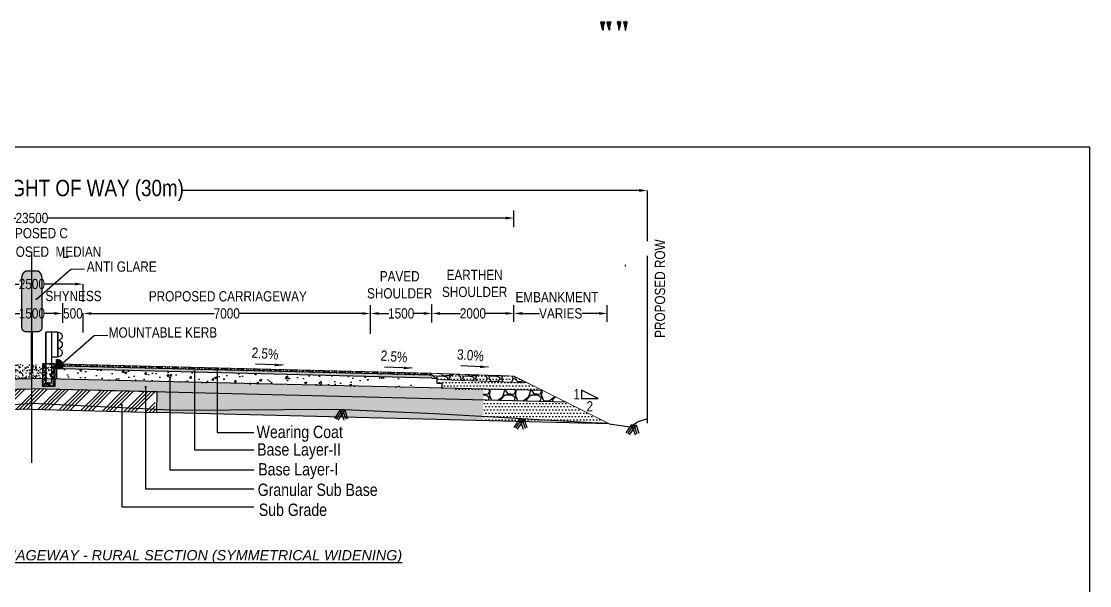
# Model space of a CAD drawing. Header units: millimetres. Extents: x 207528 to 778454, y -364692 to 101323.
# Drawn here: x 408844 to 434878, y 62900 to 76665 of the extents above; entities that cross this region are included whole.
import ezdxf

# ---------------------------------------------------------------- set-up
doc = ezdxf.new("R2010")
doc.units = ezdxf.units.MM
doc.linetypes.add('CENTER2', pattern=[28.575, 19.05, -3.175, 3.175, -3.175])
doc.linetypes.add('DASHED2', pattern=[0.375, 0.25, -0.125])
for name, color, linetype in [('Dim', 253, 'Continuous'), ('Dimension', 253, 'Continuous'), ('hatch', 253, 'Continuous'), ('NGL', 7, 'DASHED2'), ('Proposed ROW', 241, 'MNEW')]:
    doc.layers.add(name, color=color, linetype=linetype)
doc.styles.add('Arin', font='ARIALN.TTF')
doc.styles.add('DIM', font='ARIALN.TTF', dxfattribs={"height": 250})
doc.styles.get("Standard").update_dxf_attribs({"font": 'arial.ttf'})
doc.styles.add('STRIP PLAN STYLE', font='ARIALN.TTF')
doc.linetypes.add('MNEW', pattern='A,26.152623,-1.048632,["PROW",Standard,S=1.75,R=0,X=0,Y=-0.975095],-7.693777,26.152623', length=61.047655)
doc.dimstyles.new('DIM', dxfattribs={"dimtxt": 250, "dimasz": 200, "dimexe": 0.18, "dimexo": 0.0625, "dimgap": 0.09, "dimtad": 0, "dimtih": 1, "dimtoh": 1, "dimdec": 0, "dimzin": 0, "dimdsep": 46, "dimtxsty": 'DIM', "dimcen": 0.09, "dimclrd": 256, "dimclrt": 7, "dimadec": 0, "dimazin": 0, "dimtfac": 1, "dimtdec": 0, "dimtofl": 0, "dimtmove": 0, "dimatfit": 3, "dimfxl": 1, "dimtolj": 1, "dimtzin": 0, "dimarcsym": 0})
doc.dimstyles.new('new', dxfattribs={"dimtxt": 150, "dimasz": 150, "dimexe": 100, "dimexo": 0.1, "dimgap": 0.09, "dimtad": 0, "dimtih": 1, "dimtoh": 1, "dimdec": 0, "dimzin": 0, "dimdsep": 46, "dimtxsty": 'DIM', "dimcen": 0.09, "dimclrd": 256, "dimclrt": 252, "dimadec": 0, "dimazin": 0, "dimtfac": 1, "dimtdec": 0, "dimtofl": 0, "dimtmove": 0, "dimatfit": 3, "dimfxl": 1, "dimtolj": 1, "dimtzin": 0, "dimlwd": -1, "dimarcsym": 0})
pattern_1 = [(228.012788, (333709.134, 1257.6), (-5080, -5715), [85.4304, -8457.621]), (184.96974, (333651.984, 1194.1), (7619.999997, 635.000036), [146.6012, -14513.5122]), (132.510447, (333505.934, 1181.4), (6350.000003, -6984.999998), [103.3704, -10233.6807]), (267.27369, (333258.284, 1022.65), (635.000001, 12700), [133.501, -13216.6094]), (292.833654, (333251.934, 889.3), (-3175, 7620), [130.9084, -12959.952]), (357.27369, (333302.734, 768.65), (-12700, 635.000001), [133.501, -13216.6094]), (37.69424, (333436.084, 762.3), (-8254.9999996, -6350.0000005), [176.5484, -17478.2788]), (72.255328, (333575.784, 870.25), (4445.000001, 13969.9999996), [166.68, -16501.314]), (121.429566, (333626.584, 1029), (-5080.000001, 8254.9999996), [133.9532, -13261.3864]), (175.23636, (333556.734, 1143.3), (6985, -635), [152.9283, -7493.4842]), (222.397438, (333404.334, 1156), (-7619.9999998, -6985.0000003), [197.7695, -19579.193]), (138.814075, (333886.934, 1016.3), (-4445, 3810), [67.501, -6682.6415]), (171.469234, (333836.134, 1060.75), (8255, -1269.999999), [128.4205, -12713.6597]), (225, (333709.13, 1079.8), (-9e-14, -635), [89.8023, -808.2233]), (203.19859, (333664.68, 1156), (3175, 1270), [48.3603, -4787.6556]), (291.80141, (333620.23, 1136.95), (-635, 1905), [68.3914, -3351.1882]), (30.96376, (333645.63, 1073.45), (1905, 1270), [111.08, -3591.5745]), (161.56505, (333740.88, 1130.6), (1270, -635), [80.3218, -1927.7245]), (16.38954, (333251.934, 1136.95), (6350, 1905), [112.522, -11139.7067]), (70.346176, (333359.884, 1168.7), (-2540, -6985), [94.3997, -9345.554]), (293.19859, (333740.88, 1257.6), (-1270, 3175), [96.72, -4739.296]), (343.61046, (333778.984, 1168.7), (-6350, 1905), [112.522, -11139.7067]), (339.443955, (333251.934, 743.25), (-3175, 1270), [108.5088, -5316.9336]), (294.77514, (333353.534, 705.15), (-3175.000004, 6984.999998), [90.918, -9000.8983]), (66.80141, (333747.23, 622.6), (1270, 3175), [96.72, -4739.296]), (17.354025, (333785.334, 711.5), (-8255, -2540), [106.4457, -10538.094]), (69.443955, (333436.084, 622.6), (-1270, -3175), [54.2544, -5371.188]), (101.30993, (333709.13, 622.6), (-635, 2540), [32.3787, -3205.4987]), (165.96376, (333702.78, 654.35), (1905, -635), [130.9084, -2487.2636]), (186.009006, (333575.784, 686.1), (6350, 635), [121.3167, -12010.3412]), (303.69007, (333645.63, 1016.3), (-635, 1270), [91.581, -2197.944]), (353.157227, (333696.434, 940.1), (10795, -1269.9999994), [159.8892, -15829.0023]), (60.945396, (333855.184, 921.05), (-2540, -4445), [65.377, -6472.348]), (90, (333886.93, 978.2), (-635, 635), [38.1, -596.9]), (120.256437, (333563.084, 705.15), (2540, -4445), [88.2167, -8733.4852]), (48.012787, (333518.634, 781.35), (5080, 5715), [170.8607, -8372.1905]), (0, (333632.93, 908.35), (635, 635), [165.1, -469.9]), (325.304846, (333798.034, 908.35), (6350.000002, -4444.999997), [100.4024, -9939.8292]), (254.0546, (333880.58, 851.2), (-635, -2540), [92.4573, -4530.4125]), (207.645975, (333855.184, 762.3), (-12065.0000004, -6349.999999), [150.5363, -14903.116]), (175.42608, (333721.834, 692.45), (-8255, 635), [159.2574, -15766.4616])]
pattern_2 = [(45, (333254.05, 28925.6), (-269.4077, 269.4077), []), (45, (333343.86, 28925.6), (-269.4077, 269.4077), []), (45, (333433.66, 28925.6), (-269.4077, 269.4077), []), (45, (333523.46, 28925.6), (-269.4077, 269.4077), [])]

# ---------------------------------------------------------------- blocks, each defined once
blk = doc.blocks.new('*D225')
at = {"layer": 'Defpoints', "color": 0, "transparency": 16777216}
for p in [(410350, 70256), (407850, 69821), (410350, 69821)]:
    blk.add_point(p, dxfattribs=at)
at = {"layer": 'Dim', "color": 0, "lineweight": -2, "transparency": 16777216}
for p, q in [((407850, 69821), (407850, 70257)), ((410350, 69821), (410350, 70257))]:
    blk.add_line(p, q, dxfattribs=at)
at = {"layer": 'Dim', "lineweight": -2, "transparency": 16777216}
for p, q in [((408050, 70256), (408792, 70256)), ((410150, 70256), (409407, 70256))]:
    blk.add_line(p, q, dxfattribs=at)
at = {"layer": 'Dim', "transparency": 16777216}
for points in [[(408050, 70290), (408050, 70223), (407850, 70256)], [(410150, 70290), (410150, 70223), (410350, 70256)]]:
    blk.add_solid(points, dxfattribs=at)
at = {"layer": 'Dim', "color": 7, "transparency": 16777216, "insert": (409100, 70256), "char_height": 250, "attachment_point": 5, "style": 'DIM'}
blk.add_mtext('\\A1;2500', dxfattribs=at)
blk = doc.blocks.new('*D226')
at = {"layer": 'Defpoints', "color": 0, "transparency": 16777216}
for p in [(424100, 72539), (394100, 71304), (424100, 71304)]:
    blk.add_point(p, dxfattribs=at)
at = {"layer": 'Dim', "color": 0, "lineweight": -2, "transparency": 16777216}
for p, q in [((394100, 71304), (394100, 72540)), ((424100, 71304), (424100, 72540))]:
    blk.add_line(p, q, dxfattribs=at)
at = {"layer": 'Dim', "lineweight": -2, "transparency": 16777216}
for p, q in [((394300, 72539), (405427, 72539)), ((423900, 72539), (412773, 72539))]:
    blk.add_line(p, q, dxfattribs=at)
at = {"layer": 'Dim', "transparency": 16777216}
for points in [[(394300, 72573), (394300, 72506), (394100, 72539)], [(423900, 72573), (423900, 72506), (424100, 72539)]]:
    blk.add_solid(points, dxfattribs=at)
at = {"layer": 'Dim', "color": 7, "transparency": 16777216, "insert": (409100, 72539), "char_height": 400, "attachment_point": 5, "style": 'STRIP PLAN STYLE'}
blk.add_mtext('\\A1;PROPOSED RIGHT OF WAY (30m)', dxfattribs=at)
blk = doc.blocks.new('*D227')
at = {"layer": 'Defpoints', "color": 0, "transparency": 16777216}
for p in [(417350, 69539), (418849, 69540), (418849, 69540)]:
    blk.add_point(p, dxfattribs=at)
at = {"layer": 'Dim', "color": 0, "lineweight": -2, "transparency": 16777216}
for p, q in [((417350, 69539), (417350, 69539)), ((418849, 69540), (418849, 69539))]:
    blk.add_line(p, q, dxfattribs=at)
at = {"layer": 'Dim', "lineweight": -2, "transparency": 16777216}
for p, q in [((417550, 69539), (417803, 69539)), ((418649, 69540), (418396, 69539))]:
    blk.add_line(p, q, dxfattribs=at)
at = {"layer": 'Dim', "transparency": 16777216}
for points in [[(417550, 69572), (417550, 69506), (417350, 69539)], [(418649, 69573), (418649, 69506), (418849, 69540)]]:
    blk.add_solid(points, dxfattribs=at)
at = {"layer": 'Dim', "color": 7, "transparency": 16777216, "insert": (418100, 69539), "char_height": 250, "attachment_point": 5, "style": 'DIM'}
blk.add_mtext('\\A1;1500', dxfattribs=at)
blk = doc.blocks.new('*D228')
at = {"layer": 'Defpoints', "color": 0, "transparency": 16777216}
for p in [(418849, 69540), (420849, 69541), (420849, 69541)]:
    blk.add_point(p, dxfattribs=at)
at = {"layer": 'Dim', "color": 0, "lineweight": -2, "transparency": 16777216}
for p, q in [((418849, 69540), (418849, 69540)), ((420849, 69541), (420849, 69540))]:
    blk.add_line(p, q, dxfattribs=at)
at = {"layer": 'Dim', "lineweight": -2, "transparency": 16777216}
for p, q in [((419049, 69540), (419542, 69540)), ((420649, 69541), (420157, 69540))]:
    blk.add_line(p, q, dxfattribs=at)
at = {"layer": 'Dim', "transparency": 16777216}
for points in [[(419049, 69573), (419049, 69506), (418849, 69540)], [(420649, 69574), (420649, 69507), (420849, 69541)]]:
    blk.add_solid(points, dxfattribs=at)
at = {"layer": 'Dim', "color": 7, "transparency": 16777216, "insert": (419849, 69540), "char_height": 250, "attachment_point": 5, "style": 'DIM'}
blk.add_mtext('\\A1;2000', dxfattribs=at)
blk = doc.blocks.new('*D229')
at = {"layer": 'Defpoints', "color": 0, "transparency": 16777216}
for p in [(417350, 69539), (410350, 69079), (417350, 69041)]:
    blk.add_point(p, dxfattribs=at)
at = {"layer": 'Dim', "color": 0, "lineweight": -2, "transparency": 16777216}
for p, q in [((410350, 69079), (410350, 69539)), ((417350, 69041), (417350, 69539))]:
    blk.add_line(p, q, dxfattribs=at)
at = {"layer": 'Dim', "lineweight": -2, "transparency": 16777216}
for p, q in [((410550, 69539), (413545, 69539)), ((417150, 69539), (414155, 69539))]:
    blk.add_line(p, q, dxfattribs=at)
at = {"layer": 'Dim', "transparency": 16777216}
for points in [[(410550, 69572), (410550, 69505), (410350, 69539)], [(417150, 69572), (417150, 69505), (417350, 69539)]]:
    blk.add_solid(points, dxfattribs=at)
at = {"layer": 'Dim', "color": 7, "transparency": 16777216, "insert": (413850, 69539), "char_height": 250, "attachment_point": 5, "style": 'DIM'}
blk.add_mtext('\\A1;7000', dxfattribs=at)
blk = doc.blocks.new('*D230')
at = {"layer": 'Defpoints', "color": 0, "transparency": 16777216}
for p in [(409850, 69539), (409850, 69353), (410350, 69353)]:
    blk.add_point(p, dxfattribs=at)
at = {"layer": 'Dim', "lineweight": -2, "transparency": 16777216}
for p, q in [((409650, 69539), (409450, 69539)), ((410550, 69539), (410750, 69539))]:
    blk.add_line(p, q, dxfattribs=at)
at = {"layer": 'Dim', "color": 0, "lineweight": -2, "transparency": 16777216}
for p, q in [((409850, 69538), (409850, 69539)), ((410350, 69538), (410350, 69539))]:
    blk.add_line(p, q, dxfattribs=at)
at = {"layer": 'Dim', "transparency": 16777216}
for points in [[(409650, 69573), (409650, 69506), (409850, 69539)], [(410550, 69573), (410550, 69506), (410350, 69539)]]:
    blk.add_solid(points, dxfattribs=at)
at = {"layer": 'Dim', "color": 7, "transparency": 16777216, "insert": (410100, 69539), "char_height": 250, "attachment_point": 5, "style": 'DIM'}
blk.add_mtext('\\A1;500', dxfattribs=at)
blk = doc.blocks.new('*D231')
at = {"layer": 'Defpoints', "color": 0, "transparency": 16777216}
for p in [(420850, 71867), (397350, 68480), (420850, 68480)]:
    blk.add_point(p, dxfattribs=at)
at = {"layer": 'Dim', "color": 0, "lineweight": -2, "transparency": 16777216}
for p, q in [((397350, 71865), (397350, 71867)), ((420850, 71865), (420850, 71867))]:
    blk.add_line(p, q, dxfattribs=at)
at = {"layer": 'Dim', "lineweight": -2, "transparency": 16777216}
for p, q in [((397550, 71867), (408712, 71867)), ((420650, 71867), (409487, 71867))]:
    blk.add_line(p, q, dxfattribs=at)
at = {"layer": 'Dim', "transparency": 16777216}
for points in [[(397550, 71900), (397550, 71833), (397350, 71867)], [(420650, 71900), (420650, 71833), (420850, 71867)]]:
    blk.add_solid(points, dxfattribs=at)
at = {"layer": 'Dim', "color": 7, "transparency": 16777216, "insert": (409100, 71867), "char_height": 250, "attachment_point": 5, "style": 'DIM'}
blk.add_mtext('\\A1;23500', dxfattribs=at)
blk = doc.blocks.new('*D243')
at = {"layer": 'Defpoints', "color": 0, "transparency": 16777216}
for p in [(408350, 69540), (408350, 69353), (409850, 69353)]:
    blk.add_point(p, dxfattribs=at)
at = {"layer": 'Dim', "color": 0, "lineweight": -2, "transparency": 16777216}
for p, q in [((408350, 69539), (408350, 69540)), ((409850, 69538), (409850, 69539))]:
    blk.add_line(p, q, dxfattribs=at)
at = {"layer": 'Dim', "lineweight": -2, "transparency": 16777216}
for p, q in [((408550, 69540), (408804, 69540)), ((409650, 69539), (409396, 69540))]:
    blk.add_line(p, q, dxfattribs=at)
at = {"layer": 'Dim', "transparency": 16777216}
for points in [[(408550, 69573), (408550, 69507), (408350, 69540)], [(409650, 69573), (409650, 69506), (409850, 69539)]]:
    blk.add_solid(points, dxfattribs=at)
at = {"layer": 'Dim', "color": 7, "transparency": 16777216, "insert": (409100, 69540), "char_height": 250, "attachment_point": 5, "style": 'DIM'}
blk.add_mtext('\\A1;1500', dxfattribs=at)
blk = doc.blocks.new('thrie pole')
at = {"true_color": 0x939598}
h = blk.add_hatch(dxfattribs=at)
h.set_pattern_fill('AR-CONC', color=252, scale=0.7)
h.paths.add_polyline_path([(1314319, 54509), (1314169, 54509), (1314169, 54977), (1314089, 54977), (1314089, 54429), (1314399, 54429), (1314399, 54977), (1314319, 54977)])
for points in [[(1314019, 55151), (1314019, 55751)], [(1314019, 55351), (1314019, 55751)], [(1314019, 55751), (1314319, 55751)], [(1314024, 55151), (1314024, 55751)], [(1314024, 55351), (1314024, 55751)], [(1314169, 54509), (1314169, 55751)], [(1314174, 54509), (1314174, 55751)], [(1314314, 54509), (1314314, 55751)], [(1314319, 54509), (1314319, 55751)], [(1314169, 55151), (1314019, 55151)], [(1314174, 54509), (1314169, 54509)], [(1314169, 54509), (1314319, 54509)]]:
    blk.add_lwpolyline(points)
blk.add_lwpolyline([(1314399, 54429), (1314089, 54429), (1314089, 54977), (1314399, 54977)], close=True)
for centre, radius, start, end in [((1314019, 55651), 100, 90, 245.38), ((1314019, 55451), 100, 114.62, 245.38), ((1313973, 55551), 10, 294.62, 65.38), ((1314019, 55251), 100, 114.62, 270), ((1313973, 55351), 10, 294.62, 65.38)]:
    blk.add_arc(centre, radius, start, end)
blk = doc.blocks.new('*D309')
at = {"layer": 'Defpoints', "color": 0, "transparency": 16777216}
for p in [(420849, 69540), (423124, 69540), (423124, 69540)]:
    blk.add_point(p, dxfattribs=at)
at = {"layer": 'Dim', "color": 0, "lineweight": -2, "transparency": 16777216}
for p, q in [((420849, 69540), (420849, 69540)), ((423124, 69540), (423124, 69540))]:
    blk.add_line(p, q, dxfattribs=at)
at = {"layer": 'Dim', "lineweight": -2, "transparency": 16777216}
for p, q in [((421049, 69540), (421470, 69540)), ((422924, 69540), (422504, 69540))]:
    blk.add_line(p, q, dxfattribs=at)
at = {"layer": 'Dim', "transparency": 16777216}
for points in [[(421049, 69574), (421049, 69507), (420849, 69540)], [(422924, 69574), (422924, 69507), (423124, 69540)]]:
    blk.add_solid(points, dxfattribs=at)
at = {"layer": 'Dim', "color": 7, "transparency": 16777216, "insert": (421987, 69540), "char_height": 250, "attachment_point": 5, "style": 'DIM'}
blk.add_mtext('\\A1;VARIES', dxfattribs=at)

msp = doc.modelspace()

# ---------------------------------------------------------------- hatches: boundary and pattern name
h = msp.add_hatch()
h.set_pattern_fill('AR-SAND', color=45, scale=2.5)
h.set_pattern_definition([(37.5, (-25000, 0), (-4.000078, 122.35331), [0, -96.52, 0, -107.95, 0, -103.1875]), (7.5, (-25000, 0), (112.38082, 179.206275), [0, -52.07, 0, -86.995, 0, -33.3375]), (327.5, (-25078.1, 0), (197.748093, 0.359296), [0, -31.75, 0, -114.3, 0, -149.225]), (317.5, (-25078.1, 0), (190.88911, 55.73233), [0, -15.875, 0, -74.93, 0, -85.725])])
h.paths.add_polyline_path([(408498.3, 68302.3), (409703.2, 68302.3), (409697.6, 67938), (409099.7, 67951.9), (408504, 67938.1)])
at = {"true_color": 0x939598}
h = msp.add_hatch(color=252, dxfattribs=at)
h.dxf.hatch_style = 1
edge = h.paths.add_edge_path()
edge.add_line((409741.4, 68417.7), (409703.3, 68417.7))
edge.add_line((409703.3, 68417.7), (409703.2, 68187))
edge.add_line((409703.2, 68187), (409849.8, 68185.7))
edge.add_line((409849.8, 68185.7), (409849.9, 68212.7))
edge.add_line((409849.9, 68212.7), (409850, 68212.7))
edge.add_line((409850, 68212.7), (409850.4, 68264.9))
edge.add_line((409850.4, 68264.9), (409841.2, 68329.1))
edge.add_arc((409721.5, 68294.7), 124.6, 16.03683, 80.82338)
h = msp.add_hatch()
h.set_pattern_fill('GOST_GLASS', color=41, scale=5)
h.set_pattern_definition([(45, (331251.372, 675.16), (42.426407, -4e-15), [25, -35]), (45, (331261.98, 675.16), (42.426407, -4e-15), [10, -50]), (45, (331251.372, 685.766), (42.426407, -4e-15), [10, -50])])
h.paths.add_polyline_path([(409849.8, 68255.7), (409849.8, 68185.7), (418849.7, 67960.7), (418850.5, 68030.7)])
at = {"layer": 'Dim'}
h = msp.add_hatch(color=124, dxfattribs=at)
h.dxf.hatch_style = 1
edge = h.paths.add_edge_path()
edge.add_line((409349.7, 69199.5), (409349.7, 70399.5))
edge.add_arc((409157.5, 70401.1), 192.2, 359.51681, 421.33401)
edge.add_line((409249.7, 70569.7), (408949.7, 70569.7))
edge.add_arc((409012.5, 70418.4), 163.9, 112.53079, 186.6184)
edge.add_line((408849.7, 70399.5), (408849.7, 69199.5))
edge.add_arc((408949.7, 69199.5), 100, 180, 270)
edge.add_line((408949.7, 69099.5), (409249.7, 69099.5))
edge.add_arc((409249.7, 69199.5), 100, 270, 360)
h = msp.add_hatch(dxfattribs=at)
h.set_pattern_fill('AR-CONC', color=256, scale=3)
h.set_pattern_definition([(50, (331251.37, 675.16), (546.554, -47.8173), [57.15, -628.65]), (355, (331251.4, 675.16), (-105.7303, 573.1705), [45.72, -502.9218]), (100.45144, (331296.9, 671.2), (440.8237, 525.3533), [48.57, -534.2707]), (46.1842, (331251.4, 827.56), (813.237, -126.127), [85.725, -942.975]), (96.63556, (331319.14, 817.05), (712.2124, 742.2784), [72.855, -801.407]), (351.18415, (331251.4, 827.6), (712.2124, 742.2784), [68.58, -754.379]), (21, (331327.57, 789.46), (454.8432, -306.7956), [57.15, -628.65]), (326, (331327.6, 789.46), (185.406, 552.564), [45.72, -502.92]), (71.45144, (331365.5, 763.9), (640.2493, 245.7683), [48.57, -534.2698]), (37.5, (331251.37, 675.16), (9.2658, 253.6651), [0, -496.824, 0, -510.54, 0, -504.825]), (7.5, (331251.37, 675.16), (200.459, 300.5417), [0, -291.084, 0, -485.394, 0, -192.405]), (327.5, (331081.45, 675.16), (406.7718, -17.18623), [0, -190.5, 0, -594.36, 0, -788.67]), (317.5, (331005.25, 675.16), (444.3875, 76.2795), [0, -247.65, 0, -394.716, 0, -560.07])])
h.paths.add_polyline_path([(409849.8, 68186), (409849.8, 67936.1), (418340.9, 67729.4), (418344.1, 67851.4), (418219.1, 67854.5), (418219.1, 67979.5)])
h = msp.add_hatch(dxfattribs=at)
h.set_pattern_fill('ANSI34', color=256, scale=20)
h.set_pattern_definition(pattern_2)
h.paths.add_polyline_path([(409094.1, 67705.7), (407104.7, 67655.9), (406105.5, 67631), (406099.4, 67126.6), (409106.1, 67201.5)])
h = msp.add_hatch(dxfattribs=at)
h.set_pattern_fill('ANSI34', color=256, scale=20)
h.set_pattern_definition(pattern_2)
h.paths.add_polyline_path([(409099.7, 67701.8), (411100.8, 67655.4), (412100.4, 67626.8), (412106.7, 67126.4), (409106.7, 67201.4)])
at = {"layer": 'hatch'}
h = msp.add_hatch(dxfattribs=at)
h.set_pattern_fill('NET3', color=256, scale=30, angle=45)
h.set_pattern_definition([(45, (331251.37, 675.16), (-67.35192, 67.35192), []), (105, (331251.37, 675.16), (-92.004435, -24.65251), []), (165, (331251.37, 675.16), (-24.65251, -92.004435), [])])
h.paths.add_polyline_path([(409849.8, 68305.8), (409849.8, 68255.7), (418849.7, 68030.7), (418849.7, 68080.8)])
h = msp.add_hatch(dxfattribs=at)
h.set_pattern_fill('GRAVEL', color=11, scale=25)
h.set_pattern_definition(pattern_1)
h.paths.add_polyline_path([(409099.7, 67701.8), (409099.7, 67886.1), (405551.9, 67716.3), (401675.8, 67742.8), (399286.5, 67636.7), (398099.7, 67619.4), (398099.7, 67426.8)])
h.paths.add_polyline_path([(409099.7, 67886.1), (409099.7, 67951.9), (398099.7, 67676.9), (398099.7, 67619.4), (399286.5, 67636.7), (401675.8, 67742.8), (405551.9, 67716.3)])
h = msp.add_hatch(dxfattribs=at)
h.set_pattern_fill('GRAVEL', color=11, scale=25)
h.set_pattern_definition(pattern_1)
h.paths.add_polyline_path([(409099.7, 67701.8), (409099.7, 67886.1), (412647.5, 67716.3), (416523.5, 67742.8), (418912.8, 67636.7), (420099.7, 67619.4), (420099.7, 67426.8)])
h.paths.add_polyline_path([(409099.7, 67886.1), (409099.7, 67951.9), (420099.7, 67676.9), (420099.7, 67619.4), (418912.8, 67636.7), (416523.5, 67742.8), (412647.5, 67716.3)])
h = msp.add_hatch(dxfattribs=at)
h.set_pattern_fill('DOTS', scale=50)
h.set_pattern_definition([(0, (332001.415, -8900.25), (39.6875, 79.375), [0, -79.375])])
h.paths.add_polyline_path([(420849.7, 68010.8), (418849.7, 68080.8), (418849.2, 68080.8), (418849.2, 67960.6), (418849.8, 67960.6), (418969.8, 67960.6), (418969.8, 67835.6), (419094.8, 67835.6), (419091.5, 67704.5), (421587.2, 67642.1)])
h = msp.add_hatch(dxfattribs=at)
h.set_pattern_fill('GRAVEL', color=11, scale=25)
h.set_pattern_definition([(228.012788, (71257.26, 635), (-5080.0000004, -5714.9999996), [85.4304, -8457.6209]), (184.969741, (71200.112, 571.5), (7619.999997, 635.0000362), [146.6012, -14513.5122]), (132.510447, (71054.06, 558.8), (6350.0000027, -6984.9999976), [103.3704, -10233.6807]), (267.273689, (70806.412, 400.05), (635.0000013, 12700), [133.5011, -13216.6094]), (292.833654, (70800.062, 266.7), (-3175.0000003, 7620), [130.9084, -12959.9519]), (357.273689, (70850.862, 146.05), (-12700, 635.0000013), [133.5011, -13216.6094]), (37.6942405, (70984.212, 139.7), (-8254.9999996, -6350.0000005), [176.5484, -17478.2788]), (72.255328, (71123.912, 247.65), (4445.0000012, 13969.9999996), [166.6799, -16501.3142]), (121.429566, (71174.712, 406.4), (-5080.0000007, 8254.9999996), [133.9532, -13261.3864]), (175.236358, (71104.86, 520.7), (6985, -635.000001), [152.9283, -7493.4842]), (222.397438, (70952.462, 533.4), (-7619.9999998, -6985.0000003), [197.7695, -19579.1931]), (138.814075, (71435.06, 393.7), (-4445, 3810), [67.5011, -6682.6415]), (171.469234, (71384.262, 438.15), (8255.0000002, -1269.9999986), [128.4205, -12713.6597]), (225, (71257.26, 457.2), (-9e-14, -635), [89.8023, -808.2233]), (203.19859, (71212.81, 533.4), (3175, 1270), [48.3603, -4787.6556]), (291.80141, (71168.36, 514.35), (-635, 1905), [68.3914, -3351.1882]), (30.963757, (71193.76, 450.85), (1905, 1270), [111.0799, -3591.5745]), (161.56505, (71289.01, 508), (1270, -635), [80.3218, -1927.7245]), (16.38954, (70800.06, 514.35), (6350, 1905), [112.522, -11139.7067]), (70.346176, (70908.01, 546.1), (-2540, -6985), [94.3997, -9345.5539]), (293.19859, (71289.01, 635), (-1270, 3175), [96.72, -4739.2959]), (343.61046, (71327.11, 546.1), (-6350, 1904.9999996), [112.522, -11139.7067]), (339.443955, (70800.06, 120.65), (-3175, 1270), [108.5088, -5316.9336]), (294.77514, (70901.66, 82.55), (-3175.000004, 6984.9999983), [90.918, -9000.8983]), (66.80141, (71295.36, 0), (1270, 3175), [96.72, -4739.2959]), (17.354025, (71333.46, 88.9), (-8255, -2540.0000005), [106.4457, -10538.094]), (69.443955, (70984.21, 0), (-1270, -3175), [54.2544, -5371.188]), (101.309932, (71257.26, 0), (-635, 2540), [32.3787, -3205.4987]), (165.963757, (71250.91, 31.75), (1905, -635), [130.9084, -2487.2636]), (186.009006, (71123.91, 63.5), (6350, 635.0000003), [121.3167, -12010.3412]), (303.69007, (71193.76, 393.7), (-635, 1270), [91.581, -2197.9441]), (353.1572266, (71244.562, 317.5), (10795, -1269.9999994), [159.8892, -15829.0023]), (60.945396, (71403.31, 298.45), (-2540, -4445), [65.3771, -6472.3481]), (90, (71435.06, 355.6), (-635, 635), [38.1, -596.9]), (120.256437, (71111.21, 82.55), (2539.9999997, -4445), [88.2167, -8733.4852]), (48.012787, (71066.76, 158.75), (5080.0000004, 5714.9999996), [170.8607, -8372.1905]), (0, (71181.06, 285.75), (635, 635), [165.1, -469.9]), (325.304846, (71346.16, 285.75), (6350.0000024, -4444.9999966), [100.4024, -9939.8292]), (254.054604, (71428.71, 228.6), (-635, -2540), [92.4573, -4530.4125]), (207.645975, (71403.312, 139.7), (-12065.0000004, -6349.9999992), [150.5363, -14903.1161]), (175.426079, (71269.962, 69.85), (-8255, 635), [159.2574, -15766.4616])])
h.paths.add_polyline_path([(418969.8, 67960.6), (418849.2, 67960.6), (418849.2, 68080.8), (418849.7, 68080.8), (420849.7, 68010.8), (421172.6, 67849.4), (418969.8, 67926.5)])
h = msp.add_hatch(dxfattribs=at)
h.set_pattern_fill('DOTS', color=25, scale=50)
h.set_pattern_definition([(0, (333251.934, 622.6), (39.6875, 79.375), [0, -79.375])])
h.paths.add_polyline_path([(412169.1, 67625), (420099.7, 67426.8), (420099.7, 66926.6), (412169.1, 67124.9)])
h = msp.add_hatch(dxfattribs=at)
h.set_pattern_fill('GRAVEL', color=11, scale=25)
h.set_pattern_definition([(228.012788, (333708.51, -8298.943), (-5080, -5715), [85.4304, -8457.621]), (184.96974, (333651.362, -8362.443), (7619.999997, 635.000036), [146.6012, -14513.5122]), (132.510447, (333505.312, -8375.143), (6350.000003, -6984.999998), [103.3704, -10233.6807]), (267.27369, (333257.662, -8533.893), (635.000001, 12700), [133.501, -13216.6094]), (292.833654, (333251.312, -8667.243), (-3175, 7620), [130.9084, -12959.952]), (357.27369, (333302.112, -8787.893), (-12700, 635.000001), [133.501, -13216.6094]), (37.69424, (333435.462, -8794.243), (-8254.9999996, -6350.0000005), [176.5484, -17478.2788]), (72.255328, (333575.162, -8686.293), (4445.000001, 13969.9999996), [166.68, -16501.314]), (121.429566, (333625.962, -8527.543), (-5080.000001, 8254.9999996), [133.9532, -13261.3864]), (175.23636, (333556.11, -8413.243), (6985, -635), [152.9283, -7493.4842]), (222.397438, (333403.712, -8400.543), (-7619.9999998, -6985.0000003), [197.7695, -19579.193]), (138.814075, (333886.31, -8540.243), (-4445, 3810), [67.501, -6682.6415]), (171.469234, (333835.512, -8495.793), (8255, -1269.9999986), [128.4205, -12713.6597]), (225, (333708.5, -8476.74), (-9e-14, -635), [89.8023, -808.2233]), (203.19859, (333664.06, -8400.54), (3175, 1270), [48.3603, -4787.6556]), (291.80141, (333619.61, -8419.59), (-635, 1905), [68.3914, -3351.1882]), (30.96376, (333645.01, -8483.09), (1905, 1270), [111.08, -3591.5745]), (161.56505, (333740.26, -8425.94), (1270, -635), [80.3218, -1927.7245]), (16.38954, (333251.312, -8419.593), (6350, 1905), [112.522, -11139.7067]), (70.346176, (333359.26, -8387.843), (-2540, -6985), [94.3997, -9345.554]), (293.19859, (333740.26, -8298.94), (-1270, 3175), [96.72, -4739.296]), (343.61046, (333778.362, -8387.843), (-6350, 1905), [112.522, -11139.7067]), (339.443955, (333251.31, -8813.29), (-3175, 1270), [108.5088, -5316.9336]), (294.77514, (333352.91, -8851.393), (-3175.000004, 6984.999998), [90.918, -9000.8983]), (66.80141, (333746.61, -8933.94), (1270, 3175), [96.72, -4739.296]), (17.354025, (333784.712, -8845.043), (-8255, -2540), [106.4457, -10538.094]), (69.443955, (333435.46, -8933.94), (-1270, -3175), [54.2544, -5371.188]), (101.30993, (333708.51, -8933.94), (-635, 2540), [32.3787, -3205.4987]), (165.96376, (333702.16, -8902.2), (1905, -635), [130.9084, -2487.2636]), (186.009006, (333575.162, -8870.443), (6350, 635), [121.3167, -12010.3412]), (303.69007, (333645.01, -8540.24), (-635, 1270), [91.581, -2197.944]), (353.157227, (333695.812, -8616.443), (10795, -1269.9999994), [159.8892, -15829.0023]), (60.945396, (333854.56, -8635.49), (-2540, -4445), [65.377, -6472.348]), (90, (333886.3, -8578.34), (-635, 635), [38.1, -596.9]), (120.256437, (333562.46, -8851.393), (2540, -4445), [88.2167, -8733.4852]), (48.012787, (333518.01, -8775.193), (5080, 5715), [170.8607, -8372.1905]), (0, (333632.3, -8648.2), (635, 635), [165.1, -469.9]), (325.304846, (333797.41, -8648.193), (6350.000002, -4444.999997), [100.4024, -9939.8292]), (254.0546, (333879.96, -8705.34), (-635, -2540), [92.4573, -4530.4125]), (207.645975, (333854.562, -8794.243), (-12065.0000004, -6349.999999), [150.5363, -14903.116]), (175.426079, (333721.212, -8864.093), (-8255, 635), [159.2574, -15766.4616])])
h.paths.add_polyline_path([(421543.3, 67664), (420100.3, 67676.8), (420100.3, 67426.8), (422119, 67376.3)])
h = msp.add_hatch(dxfattribs=at)
h.set_pattern_fill('DOTS', color=25, scale=50)
h.set_pattern_definition([(0, (333251.31, -8933.94), (39.6875, 79.375), [0, -79.375])])
h.paths.add_polyline_path([(422119, 67376.3), (420100.3, 67426.8), (420100.3, 66926.6), (423172.2, 66849.8)])

# ---------------------------------------------------------------- linework, layer by layer
at = {"color": 114, "true_color": 0x139b48}
for points in [[(423013.8, 76446.7), (423008.3, 76474.7), (422989.6, 76546.8), (422968.5, 76629.2), (422970.9, 76664.9), (422985.4, 76642.9), (423003.9, 76550.9), (423002.7, 76606.4), (423001.3, 76642.9), (423027.4, 76658.1), (423015.8, 76620.9), (423024.8, 76582.4), (423013.1, 76538.3), (423033.7, 76629.2), (423043.3, 76663.6), (423057.8, 76646.4), (423042, 76597.5), (423026.2, 76542.4), (423019.6, 76447.3), (423013.8, 76446.7)], [(423168.6, 76446.7), (423163.1, 76474.7), (423144.4, 76546.8), (423123.3, 76629.2), (423125.7, 76664.9), (423140.2, 76642.9), (423158.7, 76550.9), (423157.5, 76606.4), (423156.1, 76642.9), (423182.2, 76658.1), (423170.6, 76620.9), (423179.6, 76582.4), (423167.9, 76538.3), (423188.5, 76629.2), (423198.1, 76663.6), (423212.6, 76646.4), (423196.8, 76597.5), (423181, 76542.4), (423174.4, 76447.3), (423168.6, 76446.7)], [(423411.1, 76446.7), (423416.7, 76474.7), (423435.3, 76546.8), (423456.4, 76629.2), (423454, 76664.9), (423439.5, 76642.9), (423421, 76550.9), (423422.2, 76606.4), (423423.7, 76642.9), (423397.5, 76658.1), (423409.2, 76620.9), (423400.2, 76582.4), (423411.8, 76538.3), (423391.3, 76629.2), (423381.6, 76663.6), (423367.2, 76646.4), (423382.9, 76597.5), (423398.7, 76542.4), (423405.3, 76447.3), (423411.1, 76446.7)], [(423565.9, 76446.7), (423571.5, 76474.7), (423590.1, 76546.8), (423611.2, 76629.2), (423608.8, 76664.9), (423594.3, 76642.9), (423575.8, 76550.9), (423577, 76606.4), (423578.5, 76642.9), (423552.3, 76658.1), (423564, 76620.9), (423554.9, 76582.4), (423566.6, 76538.3), (423546, 76629.2), (423536.4, 76663.6), (423521.9, 76646.4), (423537.7, 76597.5), (423553.5, 76542.4), (423560.1, 76447.3), (423565.9, 76446.7)]]:
    msp.add_lwpolyline(points, dxfattribs=at)
at = {"color": 1, "linetype": 'CENTER2', "ltscale": 0.5}
msp.add_lwpolyline([(409099.7, 65899.5), (409099.7, 71048.5)], dxfattribs=at)
msp.add_lwpolyline([(409703.3, 68417.7), (409741.4, 68417.7, -0.2904632), (409841.2, 68329.1), (409850.4, 68264.9), (409849.8, 68185.7), (409703.2, 68187)], format="xyb", close=True)
for points, const_width in [([(418099, 68099.6), (409849.8, 68305.9)], 20), ([(418849.7, 68080.8), (409849.8, 68305.8)], 20), ([(418849.7, 68080.8), (420849.7, 68010.8)], 20), ([(418849.2, 68080.7), (418849.2, 67960.6)], 10), ([(420849.7, 68010.8), (423172.2, 66849.8)], 20), ([(418969.8, 67926.5), (421172.6, 67849.4)], 20)]:
    msp.add_lwpolyline(points, dxfattribs=dict(const_width=const_width))
for points in [[(418849.7, 68030.7), (409849.8, 68255.7)], [(396656, 67664), (409099.7, 67951.9)], [(421543.3, 67664), (409099.7, 67951.9)], [(409703.2, 68187), (409697.6, 67938)], [(418849.7, 67960.7), (409849.8, 68185.7)], [(418849.8, 67960.6), (418969.8, 67960.6)], [(418969.8, 67960.6), (418969.8, 67835.6), (419094.8, 67835.6), (419091.5, 67704.5)], [(396080.4, 67376.3), (409099.7, 67701.8)], [(409099.7, 67201.4), (406068.5, 67125.5), (406056, 67625.3), (409099.7, 67701.8)], [(422119, 67376.3), (409099.7, 67701.8)], [(409099.7, 67201.4), (412144.5, 67125.5), (412157, 67625.3), (409099.7, 67701.8)], [(423172.2, 66849.8), (412144.5, 67125.5)]]:
    msp.add_lwpolyline(points)
at = {"layer": 'Dim'}
for points in [[(384197.2, 73607.1), (434878.3, 73607.1), (434878.3, 38536.5), (384197.2, 38536.5)], [(422497.9, 67666.8), (422497.9, 67466.8), (422897.9, 67466.8)]]:
    msp.add_lwpolyline(points, close=True, dxfattribs=at)
for points in [[(420849.2, 71645.4), (420849.2, 72050.6)], [(409849.8, 69793.6), (409849.8, 69312)], [(417349.1, 69336.4), (417349.1, 69741.6)], [(418849.4, 69319.4), (418849.4, 69759.4)], [(420848.8, 69337.9), (420848.8, 69743.1)], [(423123.4, 69338.1), (423123.4, 69743.3)], [(416616.9, 67188), (416477.2, 66980.4)], [(416671.8, 67189.8), (416518.4, 66961.8)], [(416727, 67182.3), (416559.8, 66933.9)], [(416616.9, 67188), (416700.3, 66936.8)], [(416671.8, 67189.8), (416747.5, 66961.9)], [(416727, 67182.3), (416794.9, 66977.6)], [(420987.6, 66968.3), (420847.9, 66760.7)], [(421042.5, 66970.1), (420889.1, 66742.1)], [(421097.7, 66962.5), (420930.5, 66714.2)], [(420987.6, 66968.3), (421071, 66717)], [(421042.5, 66970.1), (421118.2, 66742.1)], [(421097.7, 66962.5), (421165.6, 66757.9)], [(423172.2, 66849.8), (423681.3, 66771.7), (423860.6, 66896.3), (424099.7, 66981.4)], [(423716.1, 66832.2), (423576.3, 66624.6)], [(423770.9, 66834), (423617.5, 66606)], [(423826.1, 66826.4), (423659, 66578.1)], [(423716.1, 66832.2), (423799.5, 66580.9)], [(423770.9, 66834), (423846.6, 66606)], [(423826.1, 66826.4), (423894.1, 66621.8)]]:
    msp.add_lwpolyline(points, dxfattribs=at)
msp.add_lwpolyline([(409349.7, 69199.5), (409349.7, 70399.5, 0.2764658), (409249.7, 70569.7), (408949.7, 70569.7, 0.3350205), (408849.7, 70399.5), (408849.7, 69199.5, 0.4142136), (408949.7, 69099.5), (409249.7, 69099.5, 0.4142136)], format="xyb", close=True, dxfattribs=at)
at = {"layer": 'Dim', "color": 7, "const_width": 50}
msp.add_lwpolyline([(409099.7, 69099.5), (409099.7, 68099.5)], dxfattribs=at)
at = {"layer": 'Dimension', "linetype": 'Continuous', "ltscale": 10, "flags": 128}
for points in [[(395027.2, 66849.8), (399286.5, 67090.3), (401675.8, 67196.4), (405551.9, 67169.9), (409099.7, 67339.8)], [(423172.2, 66849.8), (418912.8, 67090.3), (416523.5, 67196.4), (412647.5, 67169.9), (409099.7, 67339.8)]]:
    msp.add_lwpolyline(points, dxfattribs=at)
at = {"layer": 'Proposed ROW', "lineweight": -3, "ltscale": 3, "flags": 128}
msp.add_lwpolyline([(424099.7, 66861.8), (424099.7, 70949)], dxfattribs=at)

# ---------------------------------------------------------------- block references
at = {"xscale": -1}
msp.add_blockref('thrie pole', (1723758.4, 13333.1), dxfattribs=at)

# ---------------------------------------------------------------- texts
at = {"color": 252, "ltscale": 0.1, "insert": (423524.7, 70687.8), "char_height": 246.2, "attachment_point": 7, "style": 'Arin'}
msp.add_mtext('.', dxfattribs=at)
at = {"layer": 'Dim', "char_height": 250, "attachment_point": 5, "style": 'DIM'}
for s, insert in [('PROPOSED C', (409022.8, 71496.2)), ('PROPOSED  MEDIAN', (409342.4, 71045.2)), ('L', (409917.6, 71020.8)), ('PAVED \\PSHOULDER', (418064, 70237.6)), ('EARTHEN \\PSHOULDER', (419890, 70271.3)), ('SHYNESS', (410114.7, 69963.7)), ('PROPOSED CARRIAGEWAY', (413875.5, 69956.5)), ('1', (422377.3, 67569.6)), ('2', (422696.4, 67274.9))]:
    msp.add_mtext_dynamic_manual_height_columns(s, width=5325.312, gutter_width=1250, heights=[0], dxfattribs=dict(at, insert=insert))
for s, insert, rotation in [('PROPOSED ROW', (424408.5, 70145.1), 90), ('2.5%', (414783.2, 68561.9), 355.78636), ('2.5%', (417926.9, 68488.9), 355.78636), ('3.0%', (419787.9, 68518.2), 355.78636)]:
    msp.add_mtext_dynamic_manual_height_columns(s, width=5325.312, gutter_width=1250, heights=[0], dxfattribs=dict(at, insert=insert, rotation=rotation))
at = {"layer": 'Dim', "char_height": 250, "width": 5325.312, "attachment_point": 5, "style": 'DIM'}
for s, insert in [('ANTI GLARE ', (411289.2, 70681.2)), ('\\A1;EMBANKMENT', (421896.6, 69937.5)), ('MOUNTABLE KERB ', (412293.9, 69074))]:
    msp.add_mtext(s, dxfattribs=dict(at, insert=insert))
at = {"layer": 'Dimension', "color": 7, "char_height": 300, "attachment_point": 4, "style": 'DIM'}
for s, insert in [('\\A1;Wearing Coat  ', (414577.3, 66604.9)), ('\\A1;Base Layer-II', (414590.2, 66176.2)), ('\\A1;Base Layer-I', (414616.9, 65693.3)), ('\\A1;Granular Sub Base ', (414603.5, 65236.5)), ('\\A1;Sub Grade', (414630.7, 64748.6))]:
    msp.add_mtext(s, dxfattribs=dict(at, insert=insert))
at = {"layer": 'NGL', "color": 7, "insert": (408974.7, 63604.6), "char_height": 250, "width": 47718.433, "attachment_point": 5}
msp.add_mtext('{\\fArial|b0|i1|c0|p34;\\LTYPE - A  : TYPICAL CROSS SECTION: 4-LANE CARRIAGEWAY - RURAL SECTION (SYMMETRICAL WIDENING)}', dxfattribs=at)

# ---------------------------------------------------------------- dimensions: what is measured, and where the dimension line sits
at = {"layer": 'Dim'}
dim = msp.add_linear_dim(base=(424099.7, 72539.4), p1=(394099.7, 71303.5), p2=(424099.7, 71303.5), text='PROPOSED RIGHT OF WAY (30m)', dimstyle='DIM', override={"dimtxt": 400, "dimtxsty": 'STRIP PLAN STYLE'}, dxfattribs=at)
dim.commit()
dim.dimension.update_dxf_attribs({"geometry": '*D226', "text_midpoint": (409100.3, 72539.4), "dimtype": 160})
dim = msp.add_linear_dim(base=(420849.7, 71866.6), p1=(397349.6, 68480.2), p2=(420849.7, 68480.2), dimstyle='DIM', override={"dimfxl": 1.25, "dimfxlon": 1}, dxfattribs=at)
dim.commit()
dim.dimension.update_dxf_attribs({"geometry": '*D231', "text_midpoint": (409099.7, 71866.6)})
dim = msp.add_linear_dim(base=(410349.7, 70256.4), p1=(407849.7, 69821), p2=(410349.7, 69821), angle=0, dimstyle='DIM', dxfattribs=at)
dim.commit()
dim.dimension.update_dxf_attribs({"geometry": '*D225', "text_midpoint": (409099.7, 70256.4), "dimtype": 161})
for p1, p2, picture, middle in [((409849.7, 69352.6), (408349.7, 69353.3), '*D243', (409099.8, 69539.7)), ((410349.7, 69352.6), (409849.7, 69352.6), '*D230', (410099.7, 69539.3))]:
    dim = msp.add_aligned_dim(p1=p1, p2=p2, distance=-186.7, dimstyle='DIM', override={"dimfxl": 1.25, "dimfxlon": 1}, dxfattribs=at)
    dim.commit()
    dim.dimension.update_dxf_attribs({"geometry": picture, "text_midpoint": middle})
dim = msp.add_linear_dim(base=(417349.7, 69538.8), p1=(410349.7, 69079.4), p2=(417349.7, 69041.3), angle=180, dimstyle='DIM', dxfattribs=at)
dim.commit()
dim.dimension.update_dxf_attribs({"geometry": '*D229', "text_midpoint": (413849.7, 69538.8)})
for p1, p2, picture, middle in [((417349.7, 69538.9), (418849.4, 69539.6), '*D227', (418099.5, 69539.3)), ((418849.4, 69539.7), (420849.4, 69540.6), '*D228', (419849.4, 69540.2))]:
    dim = msp.add_aligned_dim(p1=p1, p2=p2, distance=0, dimstyle='DIM', dxfattribs=at)
    dim.commit()
    dim.dimension.update_dxf_attribs({"geometry": picture, "text_midpoint": middle})
dim = msp.add_aligned_dim(p1=(420849.4, 69540.2), p2=(423123.9, 69540.2), distance=0, text='VARIES', dimstyle='DIM', dxfattribs=at)
dim.commit()
dim.dimension.update_dxf_attribs({"geometry": '*D309', "text_midpoint": (421986.7, 69540.2)})

# ---------------------------------------------------------------- leaders
for points in [[(415220.4, 68275.7), (414550.8, 68301.8)], [(418364.1, 68202.8), (417694.6, 68228.9)], [(420225.1, 68232), (419555.6, 68258.2)]]:
    msp.add_leader(points, dimstyle='DIM', dxfattribs=at)
at = {"layer": 'Dimension'}
for points, override in [([(409211.4, 69891), (410051.2, 70622.7), (410386.2, 70627.8)], {"dimasz": 50, "dimldrblk": 'Dot'}), ([(409780.3, 68271.7), (410620.1, 69003.4), (410955, 69008.5)], {"dimasz": 50, "dimldrblk": 'Dot'}), ([(413613.6, 68187.6), (413613.6, 66637.9), (414508.2, 66637.9)], {"dimasz": 50, "dimclrd": 256, "dimldrblk": 'Dot'}), ([(412462.4, 67973), (412462.4, 65728.4), (414508.2, 65728.4)], {"dimasz": 50, "dimclrd": 256, "dimldrblk": 'Dot'}), ([(413065.5, 68129.3), (413065.5, 66209.4), (414508.2, 66209.4)], {"dimasz": 50, "dimclrd": 256, "dimldrblk": 'Dot'}), ([(411873.3, 67747.7), (411873.3, 65265.6), (414508.2, 65265.6)], {"dimasz": 50, "dimclrd": 256, "dimldrblk": 'Dot'}), ([(411291.2, 67309.2), (411291.2, 64823.6), (414508.2, 64823.6)], {"dimasz": 50, "dimclrd": 256, "dimldrblk": 'Dot'})]:
    msp.add_leader(points, dimstyle='new', override=override, dxfattribs=at)

doc.saveas('drawing.dxf')
